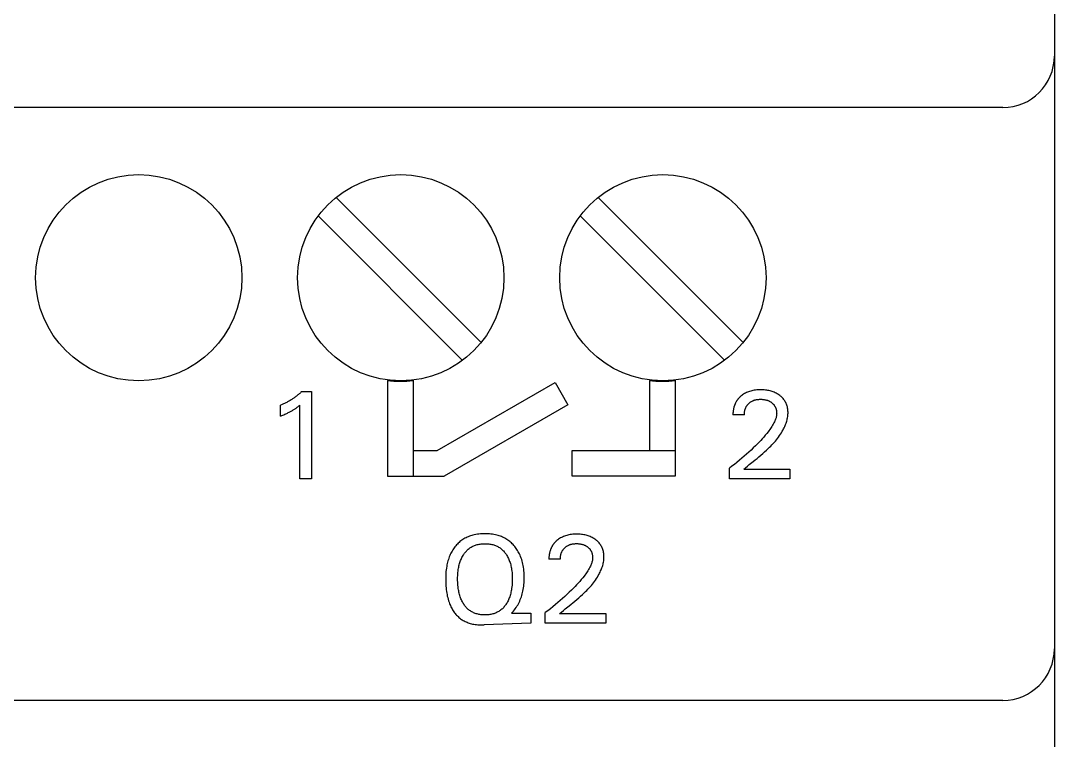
# Model space of a CAD drawing. Extents: x 0 to 420, y 0 to 297.
# Drawn here: x 158.85 to 178.89, y 164.83 to 178.79 of the extents above; entities that cross this region are included whole.
import ezdxf

# ---------------------------------------------------------------- set-up
doc = ezdxf.new("R2010")
doc.units = 0
doc.header["$LTSCALE"] = 23.1
doc.layers.add('10000_FRONT', color=7, linetype='CONTINUOUS')

msp = doc.modelspace()

# ---------------------------------------------------------------- linework, layer by layer
at = {"layer": '10000_FRONT', "color": 7, "linetype": 'CONTINUOUS'}
for p, q in [((178.892, 243.609), (178.892, 155.609)), ((177.892, 177.109), (144.392, 177.109)), ((167.766, 172.568), (164.974, 175.36)), ((172.846, 172.568), (170.054, 175.36)), ((164.631, 174.996), (167.408, 172.218)), ((169.711, 174.996), (172.488, 172.218)), ((165.962, 171.816), (165.962, 169.959)), ((166.462, 171.816), (166.462, 169.959)), ((166.928, 170.459), (169.212, 171.777)), ((169.212, 171.777), (169.462, 171.344)), ((171.042, 171.816), (171.042, 170.459)), ((171.542, 171.816), (171.542, 169.959)), ((164.226, 171.534), (164.213, 171.523)), ((164.238, 171.544), (164.226, 171.534)), ((164.251, 171.555), (164.238, 171.544)), ((164.263, 171.565), (164.251, 171.555)), ((164.275, 171.576), (164.263, 171.565)), ((164.287, 171.588), (164.275, 171.576)), ((164.299, 171.599), (164.287, 171.588)), ((164.299, 171.599), (164.492, 171.599)), ((164.492, 171.599), (164.492, 169.909)), ((172.849, 171.537), (172.832, 171.524)), ((172.867, 171.549), (172.849, 171.537)), ((172.885, 171.56), (172.867, 171.549)), ((172.903, 171.57), (172.885, 171.56)), ((172.922, 171.579), (172.903, 171.57)), ((172.942, 171.588), (172.922, 171.579)), ((172.963, 171.596), (172.942, 171.588)), ((172.984, 171.603), (172.963, 171.596)), ((173.005, 171.61), (172.984, 171.603)), ((173.027, 171.615), (173.005, 171.61)), ((173.049, 171.62), (173.027, 171.615)), ((173.073, 171.625), (173.049, 171.62)), ((173.097, 171.628), (173.073, 171.625)), ((173.122, 171.631), (173.097, 171.628)), ((173.146, 171.632), (173.122, 171.631)), ((173.171, 171.633), (173.146, 171.632)), ((173.195, 171.634), (173.171, 171.633)), ((173.219, 171.634), (173.195, 171.634)), ((173.243, 171.633), (173.219, 171.634)), ((173.267, 171.631), (173.243, 171.633)), ((173.291, 171.629), (173.267, 171.631)), ((173.315, 171.626), (173.291, 171.629)), ((173.338, 171.622), (173.315, 171.626)), ((173.359, 171.618), (173.338, 171.622)), ((173.381, 171.613), (173.359, 171.618)), ((173.401, 171.607), (173.381, 171.613)), ((173.422, 171.601), (173.401, 171.607)), ((173.442, 171.594), (173.422, 171.601)), ((173.462, 171.586), (173.442, 171.594)), ((173.481, 171.577), (173.462, 171.586)), ((173.499, 171.568), (173.481, 171.577)), ((173.517, 171.559), (173.499, 171.568)), ((173.534, 171.548), (173.517, 171.559)), ((173.551, 171.537), (173.534, 171.548)), ((173.567, 171.525), (173.551, 171.537)), ((163.907, 171.343), (163.892, 171.337)), ((163.892, 171.125), (163.892, 171.337)), ((163.922, 171.35), (163.907, 171.343)), ((163.937, 171.356), (163.922, 171.35)), ((163.951, 171.363), (163.937, 171.356)), ((163.966, 171.369), (163.951, 171.363)), ((163.981, 171.376), (163.966, 171.369)), ((163.995, 171.383), (163.981, 171.376)), ((164.01, 171.391), (163.995, 171.383)), ((164.024, 171.398), (164.01, 171.391)), ((164.039, 171.406), (164.024, 171.398)), ((164.053, 171.414), (164.039, 171.406)), ((164.067, 171.422), (164.053, 171.414)), ((164.08, 171.43), (164.067, 171.422)), ((164.094, 171.439), (164.08, 171.43)), ((164.108, 171.447), (164.094, 171.439)), ((164.121, 171.456), (164.108, 171.447)), ((164.135, 171.465), (164.121, 171.456)), ((164.148, 171.474), (164.135, 171.465)), ((164.161, 171.484), (164.148, 171.474)), ((164.174, 171.493), (164.161, 171.484)), ((164.187, 171.503), (164.174, 171.493)), ((164.2, 171.513), (164.187, 171.503)), ((164.213, 171.523), (164.2, 171.513)), ((164.246, 171.321), (164.264, 171.336)), ((164.264, 169.909), (164.264, 171.336)), ((169.462, 171.344), (167.062, 169.959)), ((172.692, 171.334), (172.689, 171.326)), ((172.695, 171.343), (172.692, 171.334)), ((172.698, 171.351), (172.695, 171.343)), ((172.702, 171.359), (172.698, 171.351)), ((172.705, 171.367), (172.702, 171.359)), ((172.709, 171.375), (172.705, 171.367)), ((172.713, 171.383), (172.709, 171.375)), ((172.717, 171.39), (172.713, 171.383)), ((172.721, 171.398), (172.717, 171.39)), ((172.725, 171.405), (172.721, 171.398)), ((172.73, 171.413), (172.725, 171.405)), ((172.734, 171.42), (172.73, 171.413)), ((172.739, 171.427), (172.734, 171.42)), ((172.744, 171.433), (172.739, 171.427)), ((172.748, 171.44), (172.744, 171.433)), ((172.753, 171.446), (172.748, 171.44)), ((172.758, 171.453), (172.753, 171.446)), ((172.764, 171.459), (172.758, 171.453)), ((172.769, 171.465), (172.764, 171.459)), ((172.774, 171.471), (172.769, 171.465)), ((172.78, 171.477), (172.774, 171.471)), ((172.786, 171.483), (172.78, 171.477)), ((172.792, 171.489), (172.786, 171.483)), ((172.797, 171.495), (172.792, 171.489)), ((172.803, 171.5), (172.797, 171.495)), ((172.809, 171.506), (172.803, 171.5)), ((172.816, 171.511), (172.809, 171.506)), ((172.832, 171.524), (172.816, 171.511)), ((172.934, 171.331), (172.939, 171.338)), ((172.939, 171.338), (172.945, 171.345)), ((172.945, 171.345), (172.95, 171.351)), ((172.95, 171.351), (172.956, 171.358)), ((172.956, 171.358), (172.962, 171.364)), ((172.962, 171.364), (172.968, 171.37)), ((172.968, 171.37), (172.975, 171.377)), ((172.975, 171.377), (172.983, 171.383)), ((172.983, 171.383), (172.99, 171.389)), ((172.99, 171.389), (172.998, 171.395)), ((172.998, 171.395), (173.006, 171.4)), ((173.006, 171.4), (173.015, 171.405)), ((173.015, 171.405), (173.023, 171.41)), ((173.023, 171.41), (173.032, 171.415)), ((173.032, 171.415), (173.041, 171.419)), ((173.041, 171.419), (173.05, 171.423)), ((173.05, 171.423), (173.059, 171.427)), ((173.059, 171.427), (173.069, 171.431)), ((173.069, 171.431), (173.078, 171.434)), ((173.078, 171.434), (173.088, 171.437)), ((173.088, 171.437), (173.098, 171.439)), ((173.098, 171.439), (173.107, 171.442)), ((173.107, 171.442), (173.118, 171.444)), ((173.118, 171.444), (173.129, 171.446)), ((173.129, 171.446), (173.14, 171.447)), ((173.14, 171.447), (173.151, 171.449)), ((173.151, 171.449), (173.162, 171.449)), ((173.162, 171.449), (173.173, 171.45)), ((173.173, 171.45), (173.184, 171.451)), ((173.184, 171.451), (173.195, 171.451)), ((173.195, 171.451), (173.208, 171.451)), ((173.208, 171.451), (173.22, 171.45)), ((173.22, 171.45), (173.232, 171.449)), ((173.232, 171.449), (173.244, 171.448)), ((173.244, 171.448), (173.257, 171.447)), ((173.257, 171.447), (173.269, 171.445)), ((173.269, 171.445), (173.281, 171.443)), ((173.281, 171.443), (173.29, 171.441)), ((173.29, 171.441), (173.3, 171.439)), ((173.3, 171.439), (173.309, 171.436)), ((173.309, 171.436), (173.318, 171.434)), ((173.318, 171.434), (173.328, 171.431)), ((173.328, 171.431), (173.337, 171.428)), ((173.337, 171.428), (173.346, 171.424)), ((173.346, 171.424), (173.355, 171.42)), ((173.355, 171.42), (173.363, 171.416)), ((173.363, 171.416), (173.371, 171.412)), ((173.371, 171.412), (173.379, 171.408)), ((173.379, 171.408), (173.387, 171.403)), ((173.387, 171.403), (173.395, 171.398)), ((173.395, 171.398), (173.402, 171.393)), ((173.402, 171.393), (173.41, 171.388)), ((173.41, 171.388), (173.417, 171.382)), ((173.417, 171.382), (173.423, 171.377)), ((173.423, 171.377), (173.43, 171.371)), ((173.43, 171.371), (173.436, 171.365)), ((173.436, 171.365), (173.442, 171.359)), ((173.442, 171.359), (173.447, 171.353)), ((173.447, 171.353), (173.453, 171.347)), ((173.453, 171.347), (173.458, 171.34)), ((173.458, 171.34), (173.463, 171.333)), ((173.463, 171.333), (173.468, 171.326)), ((173.582, 171.514), (173.567, 171.525)), ((173.596, 171.502), (173.582, 171.514)), ((173.609, 171.49), (173.596, 171.502)), ((173.622, 171.476), (173.609, 171.49)), ((173.635, 171.463), (173.622, 171.476)), ((173.646, 171.449), (173.635, 171.463)), ((173.657, 171.434), (173.646, 171.449)), ((173.667, 171.419), (173.657, 171.434)), ((173.676, 171.403), (173.667, 171.419)), ((173.685, 171.387), (173.676, 171.403)), ((173.692, 171.371), (173.685, 171.387)), ((173.699, 171.354), (173.692, 171.371)), ((173.706, 171.337), (173.699, 171.354)), ((173.711, 171.32), (173.706, 171.337)), ((163.892, 171.125), (163.913, 171.134)), ((163.913, 171.134), (163.934, 171.142)), ((163.934, 171.142), (163.954, 171.151)), ((163.954, 171.151), (163.975, 171.16)), ((163.975, 171.16), (163.996, 171.169)), ((163.996, 171.169), (164.011, 171.176)), ((164.011, 171.176), (164.026, 171.183)), ((164.026, 171.183), (164.041, 171.191)), ((164.041, 171.191), (164.056, 171.198)), ((164.056, 171.198), (164.071, 171.206)), ((164.071, 171.206), (164.086, 171.214)), ((164.086, 171.214), (164.099, 171.221)), ((164.099, 171.221), (164.112, 171.228)), ((164.112, 171.228), (164.124, 171.236)), ((164.124, 171.236), (164.137, 171.243)), ((164.137, 171.243), (164.149, 171.251)), ((164.149, 171.251), (164.161, 171.259)), ((164.161, 171.259), (164.172, 171.266)), ((164.172, 171.266), (164.183, 171.274)), ((164.183, 171.274), (164.193, 171.281)), ((164.193, 171.281), (164.205, 171.29)), ((164.205, 171.29), (164.216, 171.298)), ((164.216, 171.298), (164.227, 171.307)), ((164.227, 171.307), (164.246, 171.321)), ((172.662, 171.169), (172.661, 171.159)), ((172.661, 171.159), (172.661, 171.149)), ((172.882, 171.149), (172.661, 171.149)), ((172.663, 171.197), (172.662, 171.188)), ((172.662, 171.188), (172.662, 171.178)), ((172.662, 171.178), (172.662, 171.169)), ((172.664, 171.207), (172.663, 171.197)), ((172.665, 171.216), (172.664, 171.207)), ((172.666, 171.226), (172.665, 171.216)), ((172.667, 171.236), (172.666, 171.226)), ((172.669, 171.245), (172.667, 171.236)), ((172.67, 171.255), (172.669, 171.245)), ((172.672, 171.264), (172.67, 171.255)), ((172.674, 171.274), (172.672, 171.264)), ((172.676, 171.283), (172.674, 171.274)), ((172.679, 171.292), (172.676, 171.283)), ((172.681, 171.301), (172.679, 171.292)), ((172.683, 171.309), (172.681, 171.301)), ((172.686, 171.318), (172.683, 171.309)), ((172.689, 171.326), (172.686, 171.318)), ((172.882, 171.171), (172.883, 171.182)), ((172.882, 171.16), (172.882, 171.171)), ((172.882, 171.149), (172.882, 171.16)), ((172.883, 171.182), (172.884, 171.193)), ((172.884, 171.193), (172.885, 171.204)), ((172.885, 171.204), (172.887, 171.215)), ((172.887, 171.215), (172.889, 171.225)), ((172.889, 171.225), (172.892, 171.236)), ((172.892, 171.236), (172.894, 171.245)), ((172.894, 171.245), (172.896, 171.253)), ((172.896, 171.253), (172.899, 171.262)), ((172.899, 171.262), (172.902, 171.27)), ((172.902, 171.27), (172.905, 171.278)), ((172.905, 171.278), (172.908, 171.286)), ((172.908, 171.286), (172.912, 171.294)), ((172.912, 171.294), (172.916, 171.302)), ((172.916, 171.302), (172.92, 171.31)), ((172.92, 171.31), (172.925, 171.317)), ((172.925, 171.317), (172.929, 171.324)), ((172.929, 171.324), (172.934, 171.331)), ((173.468, 171.326), (173.472, 171.319)), ((173.472, 171.319), (173.476, 171.312)), ((173.476, 171.312), (173.48, 171.304)), ((173.48, 171.304), (173.484, 171.297)), ((173.484, 171.297), (173.487, 171.289)), ((173.487, 171.289), (173.49, 171.281)), ((173.49, 171.281), (173.493, 171.273)), ((173.493, 171.273), (173.496, 171.265)), ((173.496, 171.265), (173.498, 171.257)), ((173.498, 171.257), (173.501, 171.248)), ((173.501, 171.248), (173.503, 171.239)), ((173.503, 171.239), (173.504, 171.229)), ((173.506, 171.141), (173.503, 171.125)), ((173.504, 171.229), (173.506, 171.22)), ((173.506, 171.22), (173.507, 171.211)), ((173.508, 171.157), (173.506, 171.141)), ((173.507, 171.211), (173.508, 171.202)), ((173.508, 171.202), (173.508, 171.192)), ((173.508, 171.192), (173.509, 171.183)), ((173.509, 171.183), (173.508, 171.174)), ((173.508, 171.174), (173.508, 171.157)), ((173.716, 171.301), (173.711, 171.32)), ((173.72, 171.281), (173.716, 171.301)), ((173.724, 171.262), (173.72, 171.281)), ((173.726, 171.242), (173.724, 171.262)), ((173.724, 171.116), (173.726, 171.138)), ((173.728, 171.223), (173.726, 171.242)), ((173.726, 171.138), (173.728, 171.161)), ((173.729, 171.203), (173.728, 171.223)), ((173.728, 171.161), (173.729, 171.183)), ((173.729, 171.183), (173.729, 171.203)), ((173.431, 170.947), (173.418, 170.925)), ((173.444, 170.97), (173.431, 170.947)), ((173.456, 170.993), (173.444, 170.97)), ((173.467, 171.016), (173.456, 170.993)), ((173.474, 171.031), (173.467, 171.016)), ((173.48, 171.046), (173.474, 171.031)), ((173.486, 171.062), (173.48, 171.046)), ((173.491, 171.077), (173.486, 171.062)), ((173.496, 171.093), (173.491, 171.077)), ((173.5, 171.109), (173.496, 171.093)), ((173.503, 171.125), (173.5, 171.109)), ((173.664, 170.92), (173.673, 170.941)), ((173.673, 170.941), (173.682, 170.962)), ((173.682, 170.962), (173.69, 170.984)), ((173.69, 170.984), (173.697, 171.005)), ((173.697, 171.005), (173.704, 171.027)), ((173.704, 171.027), (173.71, 171.049)), ((173.71, 171.049), (173.715, 171.071)), ((173.715, 171.071), (173.72, 171.093)), ((173.72, 171.093), (173.724, 171.116)), ((173.287, 170.752), (173.258, 170.718)), ((173.316, 170.786), (173.287, 170.752)), ((173.344, 170.821), (173.316, 170.786)), ((173.359, 170.841), (173.344, 170.821)), ((173.374, 170.862), (173.359, 170.841)), ((173.389, 170.883), (173.374, 170.862)), ((173.404, 170.904), (173.389, 170.883)), ((173.418, 170.925), (173.404, 170.904)), ((173.545, 170.718), (173.564, 170.745)), ((173.564, 170.745), (173.582, 170.773)), ((173.582, 170.773), (173.6, 170.801)), ((173.6, 170.801), (173.617, 170.83)), ((173.617, 170.83), (173.633, 170.859)), ((173.633, 170.859), (173.644, 170.879)), ((173.644, 170.879), (173.654, 170.899)), ((173.654, 170.899), (173.664, 170.92)), ((173.096, 170.547), (173.054, 170.506)), ((173.137, 170.588), (173.096, 170.547)), ((173.168, 170.62), (173.137, 170.588)), ((173.199, 170.652), (173.168, 170.62)), ((173.229, 170.685), (173.199, 170.652)), ((173.258, 170.718), (173.229, 170.685)), ((173.37, 170.519), (173.394, 170.542)), ((173.394, 170.542), (173.417, 170.566)), ((173.417, 170.566), (173.439, 170.591)), ((173.439, 170.591), (173.462, 170.615)), ((173.462, 170.615), (173.483, 170.64)), ((173.483, 170.64), (173.504, 170.666)), ((173.504, 170.666), (173.525, 170.692)), ((173.525, 170.692), (173.545, 170.718)), ((166.462, 170.459), (166.928, 170.459)), ((169.542, 169.959), (169.542, 170.459)), ((169.542, 170.459), (171.542, 170.459)), ((172.879, 170.345), (172.833, 170.306)), ((172.924, 170.385), (172.879, 170.345)), ((172.969, 170.425), (172.924, 170.385)), ((173.012, 170.465), (172.969, 170.425)), ((173.054, 170.506), (173.012, 170.465)), ((173.128, 170.304), (173.165, 170.335)), ((173.165, 170.335), (173.202, 170.366)), ((173.202, 170.366), (173.239, 170.398)), ((173.239, 170.398), (173.275, 170.43)), ((173.275, 170.43), (173.311, 170.462)), ((173.311, 170.462), (173.347, 170.496)), ((173.347, 170.496), (173.37, 170.519)), ((172.641, 170.15), (172.592, 170.112)), ((172.69, 170.188), (172.641, 170.15)), ((172.739, 170.227), (172.69, 170.188)), ((172.787, 170.267), (172.739, 170.227)), ((172.833, 170.306), (172.787, 170.267)), ((172.905, 170.124), (172.941, 170.154)), ((172.941, 170.154), (172.978, 170.184)), ((172.978, 170.184), (173.053, 170.244)), ((173.053, 170.244), (173.09, 170.274)), ((173.09, 170.274), (173.128, 170.304)), ((165.962, 169.959), (167.062, 169.959)), ((171.542, 169.959), (169.542, 169.959)), ((172.592, 169.909), (172.592, 170.112)), ((172.869, 170.094), (172.905, 170.124)), ((172.869, 170.094), (173.764, 170.094)), ((173.764, 170.094), (173.764, 169.909)), ((164.492, 169.909), (164.264, 169.909)), ((173.764, 169.909), (172.592, 169.909)), ((167.425, 168.73), (167.406, 168.717)), ((167.445, 168.742), (167.425, 168.73)), ((167.466, 168.754), (167.445, 168.742)), ((167.487, 168.765), (167.466, 168.754)), ((167.508, 168.775), (167.487, 168.765)), ((167.529, 168.784), (167.508, 168.775)), ((167.551, 168.793), (167.529, 168.784)), ((167.574, 168.801), (167.551, 168.793)), ((167.596, 168.808), (167.574, 168.801)), ((167.619, 168.814), (167.596, 168.808)), ((167.647, 168.821), (167.619, 168.814)), ((167.676, 168.827), (167.647, 168.821)), ((167.706, 168.832), (167.676, 168.827)), ((167.735, 168.836), (167.706, 168.832)), ((167.764, 168.839), (167.735, 168.836)), ((167.794, 168.841), (167.764, 168.839)), ((167.823, 168.842), (167.794, 168.841)), ((167.853, 168.842), (167.823, 168.842)), ((167.882, 168.842), (167.853, 168.842)), ((167.912, 168.841), (167.882, 168.842)), ((167.941, 168.839), (167.912, 168.841)), ((167.97, 168.836), (167.941, 168.839)), ((167.999, 168.832), (167.97, 168.836)), ((168.028, 168.827), (167.999, 168.832)), ((168.056, 168.822), (168.028, 168.827)), ((168.085, 168.815), (168.056, 168.822)), ((168.107, 168.809), (168.085, 168.815)), ((168.13, 168.802), (168.107, 168.809)), ((168.152, 168.794), (168.13, 168.802)), ((168.173, 168.786), (168.152, 168.794)), ((168.195, 168.777), (168.173, 168.786)), ((168.216, 168.767), (168.195, 168.777)), ((168.237, 168.756), (168.216, 168.767)), ((168.257, 168.745), (168.237, 168.756)), ((168.277, 168.733), (168.257, 168.745)), ((168.296, 168.72), (168.277, 168.733)), ((169.282, 168.737), (169.265, 168.724)), ((169.299, 168.749), (169.282, 168.737)), ((169.317, 168.76), (169.299, 168.749)), ((169.336, 168.77), (169.317, 168.76)), ((169.355, 168.779), (169.336, 168.77)), ((169.375, 168.788), (169.355, 168.779)), ((169.396, 168.796), (169.375, 168.788)), ((169.417, 168.803), (169.396, 168.796)), ((169.438, 168.81), (169.417, 168.803)), ((169.459, 168.815), (169.438, 168.81)), ((169.481, 168.82), (169.459, 168.815)), ((169.505, 168.825), (169.481, 168.82)), ((169.53, 168.828), (169.505, 168.825)), ((169.554, 168.831), (169.53, 168.828)), ((169.579, 168.832), (169.554, 168.831)), ((169.603, 168.833), (169.579, 168.832)), ((169.628, 168.834), (169.603, 168.833)), ((169.652, 168.834), (169.628, 168.834)), ((169.676, 168.833), (169.652, 168.834)), ((169.7, 168.831), (169.676, 168.833)), ((169.723, 168.829), (169.7, 168.831)), ((169.747, 168.826), (169.723, 168.829)), ((169.771, 168.822), (169.747, 168.826)), ((169.792, 168.818), (169.771, 168.822)), ((169.813, 168.813), (169.792, 168.818)), ((169.834, 168.807), (169.813, 168.813)), ((169.855, 168.801), (169.834, 168.807)), ((169.875, 168.794), (169.855, 168.801)), ((169.895, 168.786), (169.875, 168.794)), ((169.913, 168.777), (169.895, 168.786)), ((169.932, 168.768), (169.913, 168.777)), ((169.949, 168.759), (169.932, 168.768)), ((169.967, 168.748), (169.949, 168.759)), ((169.984, 168.737), (169.967, 168.748)), ((170, 168.725), (169.984, 168.737)), ((167.229, 168.528), (167.216, 168.507)), ((167.243, 168.549), (167.229, 168.528)), ((167.257, 168.569), (167.243, 168.549)), ((167.272, 168.589), (167.257, 168.569)), ((167.287, 168.607), (167.272, 168.589)), ((167.302, 168.625), (167.287, 168.607)), ((167.318, 168.642), (167.302, 168.625)), ((167.335, 168.658), (167.318, 168.642)), ((167.352, 168.674), (167.335, 168.658)), ((167.369, 168.689), (167.352, 168.674)), ((167.387, 168.703), (167.369, 168.689)), ((167.406, 168.717), (167.387, 168.703)), ((167.505, 168.52), (167.518, 168.532)), ((167.518, 168.532), (167.531, 168.544)), ((167.531, 168.544), (167.545, 168.555)), ((167.545, 168.555), (167.559, 168.566)), ((167.559, 168.566), (167.573, 168.575)), ((167.573, 168.575), (167.588, 168.584)), ((167.588, 168.584), (167.603, 168.593)), ((167.603, 168.593), (167.619, 168.601)), ((167.619, 168.601), (167.635, 168.608)), ((167.635, 168.608), (167.651, 168.614)), ((167.651, 168.614), (167.667, 168.621)), ((167.667, 168.621), (167.683, 168.626)), ((167.683, 168.626), (167.702, 168.631)), ((167.702, 168.631), (167.72, 168.636)), ((167.72, 168.636), (167.739, 168.64)), ((167.739, 168.64), (167.758, 168.643)), ((167.758, 168.643), (167.777, 168.645)), ((167.777, 168.645), (167.796, 168.647)), ((167.796, 168.647), (167.815, 168.648)), ((167.815, 168.648), (167.834, 168.649)), ((167.834, 168.649), (167.853, 168.649)), ((167.853, 168.649), (167.872, 168.649)), ((167.872, 168.649), (167.891, 168.648)), ((167.891, 168.648), (167.911, 168.647)), ((167.911, 168.647), (167.93, 168.645)), ((167.93, 168.645), (167.949, 168.643)), ((167.949, 168.643), (167.968, 168.64)), ((167.968, 168.64), (167.986, 168.636)), ((167.986, 168.636), (168.005, 168.631)), ((168.005, 168.631), (168.023, 168.626)), ((168.023, 168.626), (168.04, 168.621)), ((168.04, 168.621), (168.056, 168.614)), ((168.056, 168.614), (168.072, 168.608)), ((168.072, 168.608), (168.088, 168.601)), ((168.088, 168.601), (168.104, 168.593)), ((168.104, 168.593), (168.119, 168.584)), ((168.119, 168.584), (168.134, 168.575)), ((168.134, 168.575), (168.148, 168.566)), ((168.148, 168.566), (168.162, 168.555)), ((168.162, 168.555), (168.176, 168.544)), ((168.176, 168.544), (168.189, 168.532)), ((168.189, 168.532), (168.202, 168.52)), ((168.315, 168.707), (168.296, 168.72)), ((168.333, 168.693), (168.315, 168.707)), ((168.35, 168.678), (168.333, 168.693)), ((168.367, 168.663), (168.35, 168.678)), ((168.384, 168.647), (168.367, 168.663)), ((168.4, 168.631), (168.384, 168.647)), ((168.415, 168.614), (168.4, 168.631)), ((168.43, 168.596), (168.415, 168.614)), ((168.445, 168.577), (168.43, 168.596)), ((168.46, 168.557), (168.445, 168.577)), ((168.474, 168.537), (168.46, 168.557)), ((168.487, 168.516), (168.474, 168.537)), ((169.124, 168.534), (169.121, 168.526)), ((169.127, 168.543), (169.124, 168.534)), ((169.131, 168.551), (169.127, 168.543)), ((169.134, 168.559), (169.131, 168.551)), ((169.138, 168.567), (169.134, 168.559)), ((169.141, 168.575), (169.138, 168.567)), ((169.145, 168.583), (169.141, 168.575)), ((169.149, 168.59), (169.145, 168.583)), ((169.154, 168.598), (169.149, 168.59)), ((169.158, 168.605), (169.154, 168.598)), ((169.163, 168.613), (169.158, 168.605)), ((169.167, 168.62), (169.163, 168.613)), ((169.171, 168.627), (169.167, 168.62)), ((169.176, 168.633), (169.171, 168.627)), ((169.181, 168.64), (169.176, 168.633)), ((169.186, 168.646), (169.181, 168.64)), ((169.191, 168.653), (169.186, 168.646)), ((169.196, 168.659), (169.191, 168.653)), ((169.202, 168.665), (169.196, 168.659)), ((169.207, 168.671), (169.202, 168.665)), ((169.213, 168.677), (169.207, 168.671)), ((169.218, 168.683), (169.213, 168.677)), ((169.224, 168.689), (169.218, 168.683)), ((169.23, 168.695), (169.224, 168.689)), ((169.236, 168.7), (169.23, 168.695)), ((169.242, 168.706), (169.236, 168.7)), ((169.248, 168.711), (169.242, 168.706)), ((169.265, 168.724), (169.248, 168.711)), ((169.362, 168.524), (169.367, 168.531)), ((169.367, 168.531), (169.372, 168.538)), ((169.372, 168.538), (169.377, 168.545)), ((169.377, 168.545), (169.383, 168.551)), ((169.383, 168.551), (169.388, 168.558)), ((169.388, 168.558), (169.394, 168.564)), ((169.394, 168.564), (169.401, 168.57)), ((169.401, 168.57), (169.408, 168.577)), ((169.408, 168.577), (169.415, 168.583)), ((169.415, 168.583), (169.423, 168.589)), ((169.423, 168.589), (169.431, 168.595)), ((169.431, 168.595), (169.439, 168.6)), ((169.439, 168.6), (169.447, 168.605)), ((169.447, 168.605), (169.456, 168.61)), ((169.456, 168.61), (169.464, 168.615)), ((169.464, 168.615), (169.473, 168.619)), ((169.473, 168.619), (169.482, 168.623)), ((169.482, 168.623), (169.492, 168.627)), ((169.492, 168.627), (169.501, 168.631)), ((169.501, 168.631), (169.511, 168.634)), ((169.511, 168.634), (169.52, 168.637)), ((169.52, 168.637), (169.53, 168.639)), ((169.53, 168.639), (169.54, 168.642)), ((169.54, 168.642), (169.551, 168.644)), ((169.551, 168.644), (169.562, 168.646)), ((169.562, 168.646), (169.573, 168.647)), ((169.573, 168.647), (169.584, 168.649)), ((169.584, 168.649), (169.595, 168.649)), ((169.595, 168.649), (169.606, 168.65)), ((169.606, 168.65), (169.617, 168.651)), ((169.617, 168.651), (169.628, 168.651)), ((169.628, 168.651), (169.64, 168.651)), ((169.64, 168.651), (169.652, 168.65)), ((169.652, 168.65), (169.665, 168.649)), ((169.665, 168.649), (169.677, 168.648)), ((169.677, 168.648), (169.689, 168.647)), ((169.689, 168.647), (169.701, 168.645)), ((169.701, 168.645), (169.713, 168.643)), ((169.713, 168.643), (169.723, 168.641)), ((169.723, 168.641), (169.732, 168.639)), ((169.732, 168.639), (169.742, 168.636)), ((169.742, 168.636), (169.751, 168.634)), ((169.751, 168.634), (169.76, 168.631)), ((169.76, 168.631), (169.769, 168.628)), ((169.769, 168.628), (169.778, 168.624)), ((169.778, 168.624), (169.787, 168.62)), ((169.787, 168.62), (169.796, 168.616)), ((169.796, 168.616), (169.804, 168.612)), ((169.804, 168.612), (169.812, 168.608)), ((169.812, 168.608), (169.82, 168.603)), ((169.82, 168.603), (169.827, 168.598)), ((169.827, 168.598), (169.835, 168.593)), ((169.835, 168.593), (169.842, 168.588)), ((169.842, 168.588), (169.849, 168.582)), ((169.849, 168.582), (169.856, 168.577)), ((169.856, 168.577), (169.862, 168.571)), ((169.862, 168.571), (169.868, 168.565)), ((169.868, 168.565), (169.874, 168.559)), ((169.874, 168.559), (169.88, 168.553)), ((169.88, 168.553), (169.885, 168.547)), ((169.885, 168.547), (169.891, 168.54)), ((169.891, 168.54), (169.896, 168.533)), ((169.896, 168.533), (169.9, 168.526)), ((170.014, 168.714), (170, 168.725)), ((170.028, 168.702), (170.014, 168.714)), ((170.042, 168.69), (170.028, 168.702)), ((170.055, 168.676), (170.042, 168.69)), ((170.067, 168.663), (170.055, 168.676)), ((170.079, 168.649), (170.067, 168.663)), ((170.09, 168.634), (170.079, 168.649)), ((170.1, 168.619), (170.09, 168.634)), ((170.109, 168.603), (170.1, 168.619)), ((170.117, 168.587), (170.109, 168.603)), ((170.125, 168.571), (170.117, 168.587)), ((170.132, 168.554), (170.125, 168.571)), ((170.138, 168.537), (170.132, 168.554)), ((170.144, 168.52), (170.138, 168.537)), ((167.144, 168.343), (167.136, 168.317)), ((167.152, 168.368), (167.144, 168.343)), ((167.162, 168.394), (167.152, 168.368)), ((167.172, 168.419), (167.162, 168.394)), ((167.182, 168.441), (167.172, 168.419)), ((167.193, 168.464), (167.182, 168.441)), ((167.204, 168.486), (167.193, 168.464)), ((167.216, 168.507), (167.204, 168.486)), ((167.382, 168.326), (167.39, 168.345)), ((167.39, 168.345), (167.398, 168.364)), ((167.398, 168.364), (167.408, 168.383)), ((167.408, 168.383), (167.417, 168.402)), ((167.417, 168.402), (167.428, 168.42)), ((167.428, 168.42), (167.439, 168.437)), ((167.439, 168.437), (167.448, 168.452)), ((167.448, 168.452), (167.459, 168.467)), ((167.459, 168.467), (167.47, 168.481)), ((167.47, 168.481), (167.481, 168.494)), ((167.481, 168.494), (167.493, 168.507)), ((167.493, 168.507), (167.505, 168.52)), ((168.202, 168.52), (168.214, 168.508)), ((168.214, 168.508), (168.226, 168.494)), ((168.226, 168.494), (168.238, 168.481)), ((168.238, 168.481), (168.248, 168.467)), ((168.248, 168.467), (168.259, 168.452)), ((168.259, 168.452), (168.269, 168.437)), ((168.269, 168.437), (168.28, 168.42)), ((168.28, 168.42), (168.29, 168.402)), ((168.29, 168.402), (168.3, 168.383)), ((168.3, 168.383), (168.309, 168.364)), ((168.309, 168.364), (168.317, 168.345)), ((168.317, 168.345), (168.325, 168.326)), ((168.5, 168.494), (168.487, 168.516)), ((168.512, 168.473), (168.5, 168.494)), ((168.523, 168.45), (168.512, 168.473)), ((168.533, 168.428), (168.523, 168.45)), ((168.545, 168.4), (168.533, 168.428)), ((168.556, 168.371), (168.545, 168.4)), ((168.566, 168.343), (168.556, 168.371)), ((168.574, 168.313), (168.566, 168.343)), ((169.095, 168.388), (169.094, 168.378)), ((169.094, 168.378), (169.094, 168.369)), ((169.094, 168.369), (169.094, 168.359)), ((169.094, 168.359), (169.094, 168.349)), ((169.314, 168.349), (169.094, 168.349)), ((169.096, 168.407), (169.095, 168.397)), ((169.095, 168.397), (169.095, 168.388)), ((169.097, 168.416), (169.096, 168.407)), ((169.098, 168.426), (169.097, 168.416)), ((169.1, 168.436), (169.098, 168.426)), ((169.101, 168.445), (169.1, 168.436)), ((169.103, 168.455), (169.101, 168.445)), ((169.105, 168.464), (169.103, 168.455)), ((169.107, 168.474), (169.105, 168.464)), ((169.109, 168.483), (169.107, 168.474)), ((169.111, 168.492), (169.109, 168.483)), ((169.113, 168.501), (169.111, 168.492)), ((169.116, 168.509), (169.113, 168.501)), ((169.119, 168.518), (169.116, 168.509)), ((169.121, 168.526), (169.119, 168.518)), ((169.314, 168.349), (169.315, 168.36)), ((169.315, 168.371), (169.316, 168.382)), ((169.315, 168.36), (169.315, 168.371)), ((169.316, 168.382), (169.317, 168.393)), ((169.317, 168.393), (169.318, 168.404)), ((169.318, 168.404), (169.32, 168.415)), ((169.32, 168.415), (169.322, 168.425)), ((169.322, 168.425), (169.324, 168.436)), ((169.324, 168.436), (169.326, 168.445)), ((169.326, 168.445), (169.329, 168.453)), ((169.329, 168.453), (169.331, 168.462)), ((169.331, 168.462), (169.334, 168.47)), ((169.334, 168.47), (169.337, 168.478)), ((169.337, 168.478), (169.341, 168.486)), ((169.341, 168.486), (169.345, 168.494)), ((169.345, 168.494), (169.349, 168.502)), ((169.349, 168.502), (169.353, 168.51)), ((169.353, 168.51), (169.357, 168.517)), ((169.357, 168.517), (169.362, 168.524)), ((169.9, 168.526), (169.905, 168.519)), ((169.905, 168.519), (169.909, 168.512)), ((169.909, 168.512), (169.913, 168.504)), ((169.913, 168.504), (169.916, 168.497)), ((169.916, 168.497), (169.92, 168.489)), ((169.92, 168.489), (169.923, 168.481)), ((169.923, 168.481), (169.926, 168.473)), ((169.926, 168.473), (169.928, 168.465)), ((169.928, 168.465), (169.931, 168.457)), ((169.931, 168.457), (169.933, 168.448)), ((169.933, 168.448), (169.935, 168.439)), ((169.935, 168.439), (169.937, 168.429)), ((169.938, 168.341), (169.936, 168.325)), ((169.937, 168.429), (169.938, 168.42)), ((169.938, 168.42), (169.939, 168.411)), ((169.94, 168.357), (169.938, 168.341)), ((169.939, 168.411), (169.94, 168.402)), ((169.94, 168.402), (169.941, 168.392)), ((169.941, 168.374), (169.94, 168.357)), ((169.941, 168.392), (169.941, 168.383)), ((169.941, 168.383), (169.941, 168.374)), ((170.149, 168.501), (170.144, 168.52)), ((170.153, 168.481), (170.149, 168.501)), ((170.156, 168.462), (170.153, 168.481)), ((170.159, 168.442), (170.156, 168.462)), ((170.156, 168.316), (170.159, 168.338)), ((170.16, 168.423), (170.159, 168.442)), ((170.159, 168.338), (170.161, 168.361)), ((170.161, 168.403), (170.16, 168.423)), ((170.161, 168.383), (170.161, 168.403)), ((170.161, 168.361), (170.161, 168.383)), ((167.102, 168.143), (167.098, 168.108)), ((167.106, 168.177), (167.102, 168.143)), ((167.112, 168.212), (167.106, 168.177)), ((167.117, 168.238), (167.112, 168.212)), ((167.122, 168.265), (167.117, 168.238)), ((167.129, 168.291), (167.122, 168.265)), ((167.136, 168.317), (167.129, 168.291)), ((167.333, 168.119), (167.337, 168.149)), ((167.337, 168.149), (167.341, 168.172)), ((167.341, 168.172), (167.345, 168.195)), ((167.345, 168.195), (167.35, 168.218)), ((167.35, 168.218), (167.355, 168.24)), ((167.355, 168.24), (167.361, 168.262)), ((167.361, 168.262), (167.368, 168.284)), ((167.368, 168.284), (167.375, 168.306)), ((167.375, 168.306), (167.382, 168.326)), ((168.325, 168.326), (168.332, 168.306)), ((168.332, 168.306), (168.34, 168.284)), ((168.34, 168.284), (168.346, 168.262)), ((168.346, 168.262), (168.352, 168.24)), ((168.352, 168.24), (168.358, 168.218)), ((168.358, 168.218), (168.363, 168.195)), ((168.363, 168.195), (168.367, 168.172)), ((168.367, 168.172), (168.37, 168.149)), ((168.37, 168.149), (168.375, 168.119)), ((168.582, 168.284), (168.574, 168.313)), ((168.589, 168.254), (168.582, 168.284)), ((168.595, 168.224), (168.589, 168.254)), ((168.601, 168.191), (168.595, 168.224)), ((168.606, 168.157), (168.601, 168.191)), ((168.609, 168.123), (168.606, 168.157)), ((169.864, 168.147), (169.85, 168.125)), ((169.877, 168.17), (169.864, 168.147)), ((169.889, 168.193), (169.877, 168.17)), ((169.9, 168.216), (169.889, 168.193)), ((169.906, 168.231), (169.9, 168.216)), ((169.913, 168.246), (169.906, 168.231)), ((169.918, 168.262), (169.913, 168.246)), ((169.924, 168.277), (169.918, 168.262)), ((169.928, 168.293), (169.924, 168.277)), ((169.932, 168.309), (169.928, 168.293)), ((169.936, 168.325), (169.932, 168.309)), ((170.096, 168.12), (170.106, 168.141)), ((170.106, 168.141), (170.114, 168.162)), ((170.114, 168.162), (170.122, 168.184)), ((170.122, 168.184), (170.13, 168.205)), ((170.13, 168.205), (170.137, 168.227)), ((170.137, 168.227), (170.143, 168.249)), ((170.143, 168.249), (170.148, 168.271)), ((170.148, 168.271), (170.152, 168.293)), ((170.152, 168.293), (170.156, 168.316)), ((167.093, 168.039), (167.092, 168.004)), ((167.092, 168.004), (167.092, 167.969)), ((167.092, 167.969), (167.092, 167.933)), ((167.092, 167.933), (167.093, 167.898)), ((167.095, 168.073), (167.093, 168.039)), ((167.098, 168.108), (167.095, 168.073)), ((167.324, 167.997), (167.325, 168.028)), ((167.324, 167.966), (167.324, 167.997)), ((167.324, 167.935), (167.324, 167.966)), ((167.325, 167.904), (167.324, 167.935)), ((167.325, 168.028), (167.327, 168.058)), ((167.327, 168.058), (167.33, 168.089)), ((167.33, 168.089), (167.333, 168.119)), ((168.375, 168.119), (168.378, 168.089)), ((168.378, 168.089), (168.38, 168.058)), ((168.38, 168.058), (168.382, 168.028)), ((168.382, 168.028), (168.383, 167.997)), ((168.383, 167.935), (168.382, 167.904)), ((168.383, 167.997), (168.383, 167.966)), ((168.383, 167.966), (168.383, 167.935)), ((168.612, 168.088), (168.609, 168.123)), ((168.614, 168.054), (168.612, 168.088)), ((168.615, 168.02), (168.614, 168.054)), ((168.614, 167.922), (168.615, 167.954)), ((168.616, 167.986), (168.615, 168.02)), ((168.615, 167.954), (168.616, 167.986)), ((169.72, 167.952), (169.691, 167.918)), ((169.748, 167.986), (169.72, 167.952)), ((169.776, 168.021), (169.748, 167.986)), ((169.792, 168.041), (169.776, 168.021)), ((169.807, 168.062), (169.792, 168.041)), ((169.822, 168.083), (169.807, 168.062)), ((169.836, 168.104), (169.822, 168.083)), ((169.85, 168.125), (169.836, 168.104)), ((169.977, 167.918), (169.996, 167.945)), ((169.996, 167.945), (170.015, 167.973)), ((170.015, 167.973), (170.033, 168.001)), ((170.033, 168.001), (170.05, 168.03)), ((170.05, 168.03), (170.066, 168.059)), ((170.066, 168.059), (170.076, 168.079)), ((170.076, 168.079), (170.087, 168.099)), ((170.087, 168.099), (170.096, 168.12)), ((167.093, 167.898), (167.094, 167.863)), ((167.094, 167.863), (167.096, 167.828)), ((167.096, 167.828), (167.1, 167.793)), ((167.1, 167.793), (167.103, 167.758)), ((167.103, 167.758), (167.108, 167.723)), ((167.327, 167.873), (167.325, 167.904)), ((167.329, 167.842), (167.327, 167.873)), ((167.333, 167.811), (167.329, 167.842)), ((167.337, 167.78), (167.333, 167.811)), ((167.34, 167.757), (167.337, 167.78)), ((167.344, 167.734), (167.34, 167.757)), ((167.349, 167.711), (167.344, 167.734)), ((168.363, 167.733), (168.358, 167.71)), ((168.367, 167.757), (168.363, 167.733)), ((168.371, 167.78), (168.367, 167.757)), ((168.375, 167.811), (168.371, 167.78)), ((168.378, 167.842), (168.375, 167.811)), ((168.38, 167.873), (168.378, 167.842)), ((168.382, 167.904), (168.38, 167.873)), ((168.584, 167.703), (168.59, 167.731)), ((168.59, 167.731), (168.597, 167.763)), ((168.597, 167.763), (168.602, 167.794)), ((168.602, 167.794), (168.606, 167.826)), ((168.606, 167.826), (168.61, 167.858)), ((168.61, 167.858), (168.612, 167.89)), ((168.612, 167.89), (168.614, 167.922)), ((169.529, 167.747), (169.487, 167.706)), ((169.57, 167.788), (169.529, 167.747)), ((169.601, 167.82), (169.57, 167.788)), ((169.631, 167.852), (169.601, 167.82)), ((169.661, 167.885), (169.631, 167.852)), ((169.691, 167.918), (169.661, 167.885)), ((169.803, 167.719), (169.826, 167.742)), ((169.826, 167.742), (169.849, 167.766)), ((169.849, 167.766), (169.872, 167.791)), ((169.872, 167.791), (169.894, 167.815)), ((169.894, 167.815), (169.916, 167.84)), ((169.916, 167.84), (169.937, 167.866)), ((169.937, 167.866), (169.957, 167.892)), ((169.957, 167.892), (169.977, 167.918)), ((167.108, 167.723), (167.113, 167.692)), ((167.113, 167.692), (167.118, 167.662)), ((167.118, 167.662), (167.124, 167.632)), ((167.124, 167.632), (167.131, 167.603)), ((167.131, 167.603), (167.139, 167.573)), ((167.139, 167.573), (167.148, 167.544)), ((167.148, 167.544), (167.157, 167.515)), ((167.354, 167.688), (167.349, 167.711)), ((167.36, 167.665), (167.354, 167.688)), ((167.367, 167.643), (167.36, 167.665)), ((167.374, 167.62), (167.367, 167.643)), ((167.381, 167.601), (167.374, 167.62)), ((167.389, 167.581), (167.381, 167.601)), ((167.397, 167.562), (167.389, 167.581)), ((167.406, 167.542), (167.397, 167.562)), ((167.415, 167.524), (167.406, 167.542)), ((168.302, 167.542), (168.292, 167.523)), ((168.31, 167.561), (168.302, 167.542)), ((168.319, 167.581), (168.31, 167.561)), ((168.326, 167.6), (168.319, 167.581)), ((168.333, 167.62), (168.326, 167.6)), ((168.341, 167.642), (168.333, 167.62)), ((168.347, 167.665), (168.341, 167.642)), ((168.353, 167.688), (168.347, 167.665)), ((168.358, 167.71), (168.353, 167.688)), ((168.514, 167.51), (168.527, 167.537)), ((168.527, 167.537), (168.539, 167.564)), ((168.539, 167.564), (168.549, 167.591)), ((168.549, 167.591), (168.559, 167.618)), ((168.559, 167.618), (168.568, 167.646)), ((168.568, 167.646), (168.577, 167.674)), ((168.577, 167.674), (168.584, 167.703)), ((169.311, 167.545), (169.265, 167.506)), ((169.356, 167.585), (169.311, 167.545)), ((169.401, 167.625), (169.356, 167.585)), ((169.444, 167.665), (169.401, 167.625)), ((169.487, 167.706), (169.444, 167.665)), ((169.56, 167.504), (169.598, 167.535)), ((169.598, 167.535), (169.635, 167.566)), ((169.635, 167.566), (169.672, 167.598)), ((169.672, 167.598), (169.708, 167.63)), ((169.708, 167.63), (169.744, 167.662)), ((169.744, 167.662), (169.779, 167.696)), ((169.779, 167.696), (169.803, 167.719)), ((167.157, 167.515), (167.165, 167.492)), ((167.165, 167.492), (167.174, 167.47)), ((167.174, 167.47), (167.183, 167.449)), ((167.183, 167.449), (167.193, 167.427)), ((167.193, 167.427), (167.204, 167.406)), ((167.204, 167.406), (167.215, 167.385)), ((167.215, 167.385), (167.227, 167.365)), ((167.227, 167.365), (167.24, 167.345)), ((167.24, 167.345), (167.251, 167.328)), ((167.251, 167.328), (167.264, 167.311)), ((167.425, 167.505), (167.415, 167.524)), ((167.436, 167.487), (167.425, 167.505)), ((167.44, 167.481), (167.436, 167.487)), ((167.449, 167.467), (167.44, 167.481)), ((167.459, 167.453), (167.449, 167.467)), ((167.47, 167.439), (167.459, 167.453)), ((167.481, 167.425), (167.47, 167.439)), ((167.492, 167.412), (167.481, 167.425)), ((167.504, 167.4), (167.492, 167.412)), ((167.516, 167.388), (167.504, 167.4)), ((167.529, 167.376), (167.516, 167.388)), ((167.542, 167.365), (167.529, 167.376)), ((167.556, 167.354), (167.542, 167.365)), ((167.571, 167.344), (167.556, 167.354)), ((167.586, 167.335), (167.571, 167.344)), ((167.601, 167.326), (167.586, 167.335)), ((167.616, 167.318), (167.601, 167.326)), ((168.106, 167.326), (168.09, 167.318)), ((168.121, 167.335), (168.106, 167.326)), ((168.136, 167.344), (168.121, 167.335)), ((168.15, 167.354), (168.136, 167.344)), ((168.164, 167.365), (168.15, 167.354)), ((168.178, 167.377), (168.164, 167.365)), ((168.191, 167.389), (168.178, 167.377)), ((168.204, 167.401), (168.191, 167.389)), ((168.217, 167.414), (168.204, 167.401)), ((168.229, 167.428), (168.217, 167.414)), ((168.24, 167.442), (168.229, 167.428)), ((168.251, 167.457), (168.24, 167.442)), ((168.261, 167.472), (168.251, 167.457)), ((168.271, 167.487), (168.261, 167.472)), ((168.282, 167.505), (168.271, 167.487)), ((168.292, 167.523), (168.282, 167.505)), ((168.388, 167.322), (168.406, 167.343)), ((168.406, 167.343), (168.424, 167.366)), ((168.424, 167.366), (168.441, 167.388)), ((168.441, 167.388), (168.457, 167.412)), ((168.457, 167.412), (168.473, 167.436)), ((168.473, 167.436), (168.488, 167.46)), ((168.488, 167.46), (168.501, 167.485)), ((168.501, 167.485), (168.514, 167.51)), ((169.074, 167.35), (169.024, 167.312)), ((169.123, 167.388), (169.074, 167.35)), ((169.171, 167.427), (169.123, 167.388)), ((169.219, 167.467), (169.171, 167.427)), ((169.265, 167.506), (169.219, 167.467)), ((169.337, 167.324), (169.374, 167.354)), ((169.374, 167.354), (169.411, 167.384)), ((169.411, 167.384), (169.485, 167.444)), ((169.485, 167.444), (169.523, 167.474)), ((169.523, 167.474), (169.56, 167.504)), ((167.264, 167.311), (167.276, 167.294)), ((167.276, 167.294), (167.29, 167.279)), ((167.29, 167.279), (167.303, 167.263)), ((167.303, 167.263), (167.318, 167.248)), ((167.318, 167.248), (167.333, 167.234)), ((167.333, 167.234), (167.348, 167.22)), ((167.348, 167.22), (167.364, 167.207)), ((167.364, 167.207), (167.38, 167.194)), ((167.38, 167.194), (167.397, 167.182)), ((167.397, 167.182), (167.414, 167.171)), ((167.414, 167.171), (167.432, 167.16)), ((167.432, 167.16), (167.45, 167.15)), ((167.45, 167.15), (167.469, 167.141)), ((167.469, 167.141), (167.487, 167.132)), ((167.487, 167.132), (167.507, 167.124)), ((167.632, 167.311), (167.616, 167.318)), ((167.648, 167.304), (167.632, 167.311)), ((167.665, 167.298), (167.648, 167.304)), ((167.681, 167.292), (167.665, 167.298)), ((167.7, 167.286), (167.681, 167.292)), ((167.719, 167.282), (167.7, 167.286)), ((167.738, 167.278), (167.719, 167.282)), ((167.757, 167.275), (167.738, 167.278)), ((167.776, 167.272), (167.757, 167.275)), ((167.795, 167.27), (167.776, 167.272)), ((167.814, 167.269), (167.795, 167.27)), ((167.834, 167.268), (167.814, 167.269)), ((167.853, 167.268), (167.834, 167.268)), ((167.872, 167.268), (167.853, 167.268)), ((167.892, 167.269), (167.872, 167.268)), ((167.911, 167.27), (167.892, 167.269)), ((167.93, 167.272), (167.911, 167.27)), ((167.95, 167.275), (167.93, 167.272)), ((167.969, 167.278), (167.95, 167.275)), ((167.987, 167.282), (167.969, 167.278)), ((168.006, 167.286), (167.987, 167.282)), ((168.025, 167.292), (168.006, 167.286)), ((168.041, 167.298), (168.025, 167.292)), ((168.058, 167.304), (168.041, 167.298)), ((168.074, 167.311), (168.058, 167.304)), ((168.09, 167.318), (168.074, 167.311)), ((168.388, 167.322), (168.37, 167.301)), ((168.37, 167.301), (168.746, 167.301)), ((168.746, 167.301), (168.746, 167.109)), ((169.024, 167.109), (169.024, 167.312)), ((169.301, 167.294), (169.337, 167.324)), ((169.301, 167.294), (170.196, 167.294)), ((170.196, 167.294), (170.196, 167.109)), ((167.507, 167.124), (167.526, 167.117)), ((167.526, 167.117), (167.546, 167.11)), ((167.546, 167.11), (167.565, 167.104)), ((167.565, 167.104), (167.59, 167.097)), ((167.59, 167.097), (167.615, 167.091)), ((167.615, 167.091), (167.641, 167.086)), ((167.641, 167.086), (167.666, 167.082)), ((167.666, 167.082), (167.692, 167.079)), ((167.692, 167.079), (167.718, 167.077)), ((167.718, 167.077), (167.744, 167.075)), ((167.744, 167.075), (167.769, 167.074)), ((167.769, 167.074), (167.795, 167.074)), ((167.795, 167.074), (167.817, 167.074)), ((167.817, 167.074), (167.836, 167.074)), ((168.746, 167.109), (167.836, 167.074)), ((170.196, 167.109), (169.024, 167.109)), ((177.892, 165.609), (144.392, 165.609))]:
    msp.add_line(p, q, dxfattribs=at)
for centre in [(161.142, 173.809), (166.222, 173.809), (171.302, 173.809)]:
    msp.add_circle(centre, 2, dxfattribs=at)
for centre, radius, start, end in [((177.892, 178.109), 1, 270, 360), ((166.212, 173.809), 2.008, 262.848, 277.152), ((171.292, 173.809), 2.008, 262.848, 277.152), ((177.892, 166.609), 1, 270, 360)]:
    msp.add_arc(centre, radius, start, end, dxfattribs=at)

doc.saveas('drawing.dxf')
